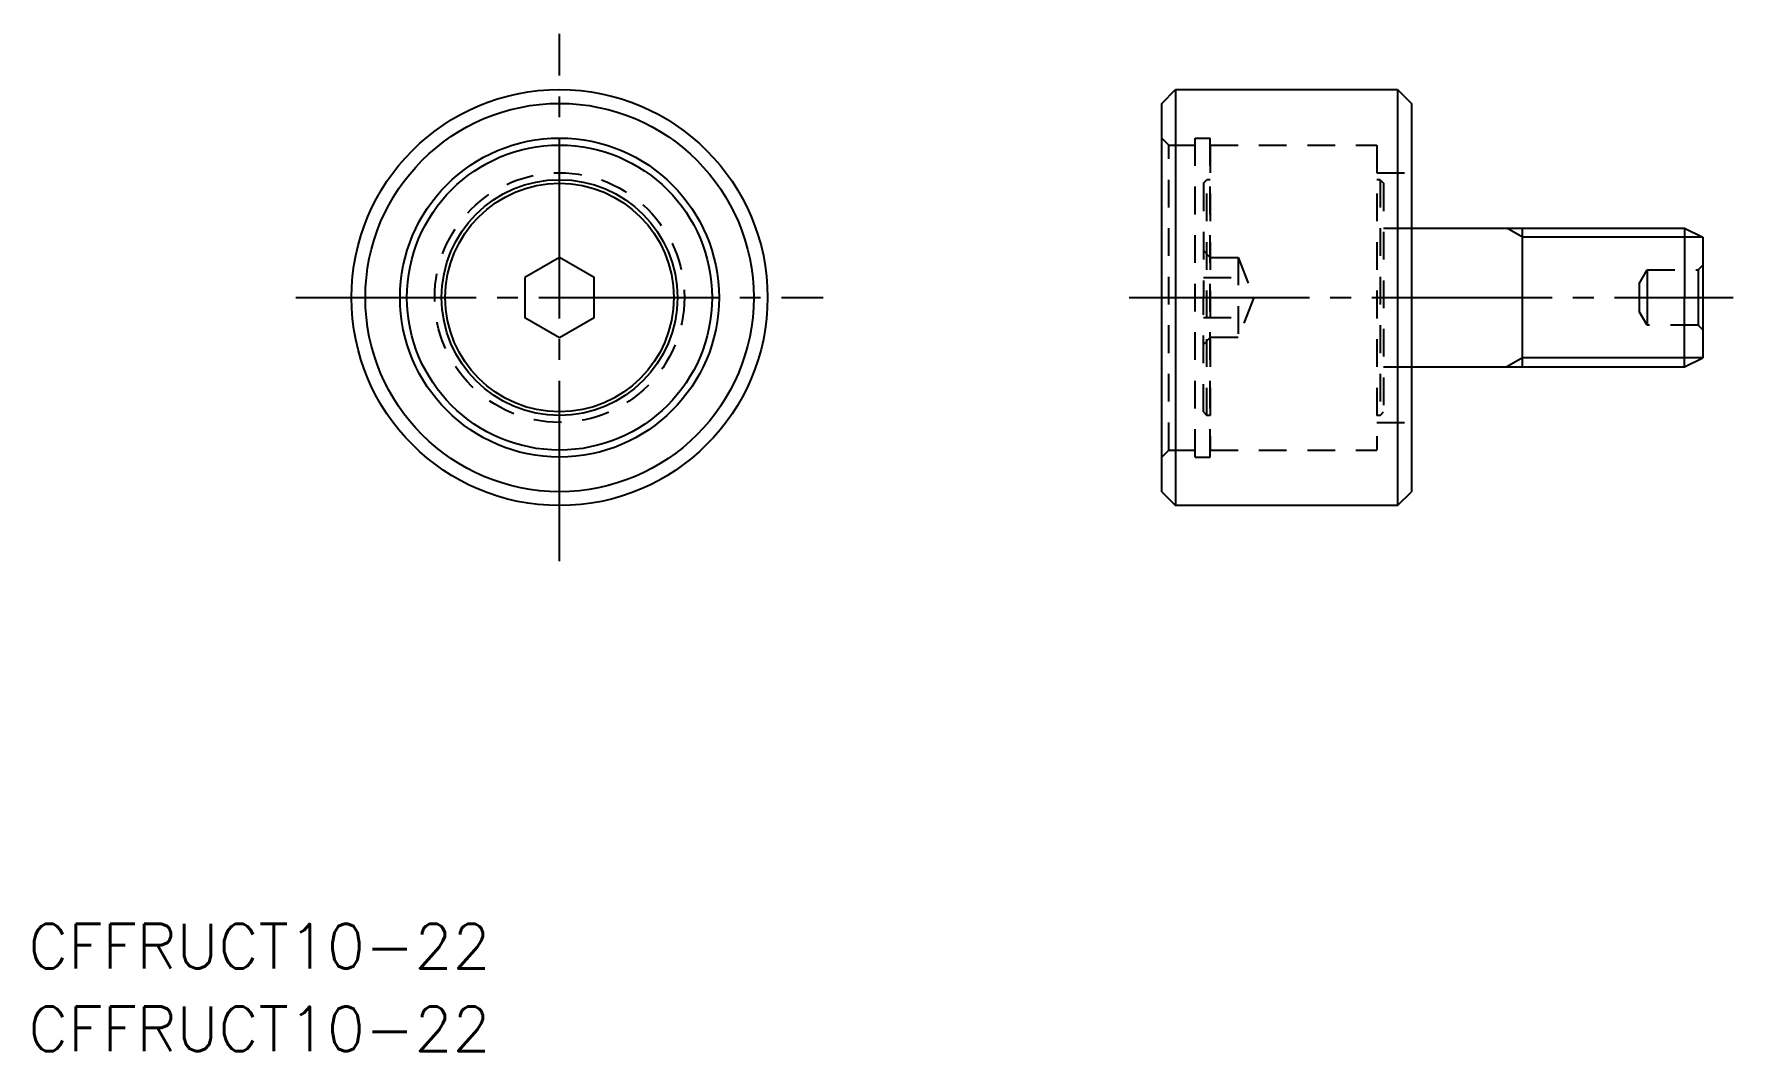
# Model space of a CAD drawing. Extents: x 10 to 133, y 49 to 122.
import ezdxf

# ---------------------------------------------------------------- set-up
doc = ezdxf.new("R2010")
doc.units = 0
doc.linetypes.add('CENTER', pattern=[17.5, 13, -1.5, 1.5, -1.5])
doc.linetypes.add('DASHED', pattern=[3.5, 2, -1.5])
doc.layers.get('0').update_dxf_attribs({"linetype": 'CONTINUOUS'})
doc.layers.add('CENTER', color=1, linetype='CENTER')
doc.styles.get("Standard").update_dxf_attribs({"font": 'txt.shx', "bigfont": '@extfont2.shx'})

msp = doc.modelspace()

# ---------------------------------------------------------------- linework, layer by layer
at = {"color": 7, "linetype": 'CONTINUOUS'}
for p, q in [((91.46, 117.26), (92.46, 118.26)), ((92.46, 118.26), (108.46, 118.26)), ((92.46, 118.26), (92.46, 88.26)), ((108.46, 118.26), (109.46, 117.26)), ((108.46, 118.26), (108.46, 88.26)), ((91.46, 89.26), (91.46, 117.26)), ((109.46, 117.26), (109.46, 89.26)), ((109.46, 108.26), (129.16, 108.26)), ((117.46, 107.61), (116.33, 108.26)), ((117.46, 98.26), (117.46, 108.26)), ((129.16, 108.26), (130.46, 107.61)), ((129.16, 108.26), (129.16, 103.26)), ((130.46, 107.61), (130.46, 98.91)), ((129.16, 98.26), (129.16, 103.26)), ((109.46, 98.26), (129.16, 98.26)), ((117.46, 98.91), (116.33, 98.26)), ((129.16, 98.26), (130.46, 98.91)), ((91.46, 89.26), (92.46, 88.26)), ((108.46, 88.26), (92.46, 88.26)), ((108.46, 88.26), (109.46, 89.26))]:
    msp.add_line(p, q, dxfattribs=at)
at = {"color": 3, "linetype": 'DASHED'}
for p, q in [((91.96, 114.26), (91.46, 114.76)), ((91.96, 114.26), (93.86, 114.26)), ((91.96, 92.26), (91.96, 114.26)), ((93.86, 114.76), (94.96, 114.76)), ((93.86, 91.76), (93.86, 114.76)), ((94.96, 91.76), (94.96, 114.76)), ((94.96, 114.26), (106.96, 114.26)), ((94.96, 114.26), (94.96, 92.26)), ((94.96, 114.26), (106.96, 114.26)), ((106.96, 114.26), (106.96, 92.26)), ((106.96, 114.26), (106.96, 92.26)), ((94.46, 111.5), (94.72, 111.76)), ((94.46, 111.5), (94.46, 103.26)), ((94.72, 94.76), (94.72, 111.76)), ((94.96, 111.76), (94.72, 111.76)), ((106.96, 112.26), (109.46, 112.26)), ((107.2, 111.76), (106.96, 111.76)), ((107.2, 111.76), (107.46, 111.5)), ((107.2, 111.76), (107.2, 94.76)), ((107.46, 111.5), (107.46, 95.02)), ((107.46, 108.26), (109.46, 108.26)), ((94.96, 106.15), (94.46, 106.65)), ((94.96, 106.15), (96.96, 106.15)), ((96.96, 106.15), (96.96, 100.38)), ((96.96, 106.15), (98.11, 103.26)), ((130.13, 105.26), (130.46, 105.6)), ((94.46, 104.71), (96.96, 104.71)), ((125.88, 104.26), (126.46, 105.26)), ((125.88, 104.26), (125.88, 103.26)), ((126.46, 105.26), (130.13, 105.26)), ((126.46, 105.26), (126.46, 103.26)), ((130.13, 105.26), (130.13, 103.26)), ((94.46, 95.02), (94.46, 103.26)), ((94.46, 103.26), (94.46, 103.26)), ((98.11, 103.26), (96.96, 100.38)), ((125.88, 103.26), (125.88, 102.26)), ((126.46, 103.26), (126.46, 101.26)), ((130.13, 103.26), (130.13, 101.26)), ((94.46, 101.82), (96.96, 101.82)), ((126.46, 101.26), (125.88, 102.26)), ((130.13, 101.26), (126.46, 101.26)), ((130.46, 100.93), (130.13, 101.26)), ((94.96, 100.38), (94.46, 99.88)), ((96.96, 100.38), (94.96, 100.38)), ((107.46, 98.26), (109.46, 98.26)), ((94.46, 95.02), (94.72, 94.76)), ((94.96, 94.76), (94.72, 94.76)), ((107.2, 94.76), (106.96, 94.76)), ((107.2, 94.76), (107.46, 95.02)), ((106.96, 94.26), (109.46, 94.26)), ((91.96, 92.26), (91.46, 91.76)), ((91.96, 92.26), (93.86, 92.26)), ((94.96, 92.26), (106.96, 92.26)), ((94.96, 92.26), (106.96, 92.26)), ((93.86, 91.76), (94.96, 91.76))]:
    msp.add_line(p, q, dxfattribs=at)
at = {"color": 3, "linetype": 'CONTINUOUS'}
for p, q in [((130.46, 107.61), (117.46, 107.61)), ((130.46, 98.91), (117.46, 98.91))]:
    msp.add_line(p, q, dxfattribs=at)
at = {"color": 7, "linetype": 'CONTINUOUS'}
msp.add_lwpolyline([(45.54, 104.71), (45.54, 101.82), (48.04, 100.38), (50.54, 101.82), (50.54, 104.71), (48.04, 106.15)], close=True, dxfattribs=at)
for radius in [15, 14, 11.5, 11, 8.5, 8.24]:
    msp.add_circle((48.04, 103.26), radius, dxfattribs=at)
at = {"color": 3, "linetype": 'DASHED'}
msp.add_circle((48.04, 103.26), 9, dxfattribs=at)
at = {"layer": 'CENTER', "color": 1, "linetype": 'CENTER'}
for p, q in [((48.04, 84.26), (48.04, 122.27)), ((29.04, 103.26), (67.04, 103.26)), ((89.11, 103.26), (132.65, 103.26))]:
    msp.add_line(p, q, dxfattribs=at)

# ---------------------------------------------------------------- texts
at = {"color": 7, "linetype": 'CONTINUOUS'}
for p in [(9.74, 54.89), (9.74, 48.93)]:
    msp.add_text('CFFRUCT10-22', height=3.2, dxfattribs=at).set_placement(p)

doc.saveas('drawing.dxf')
